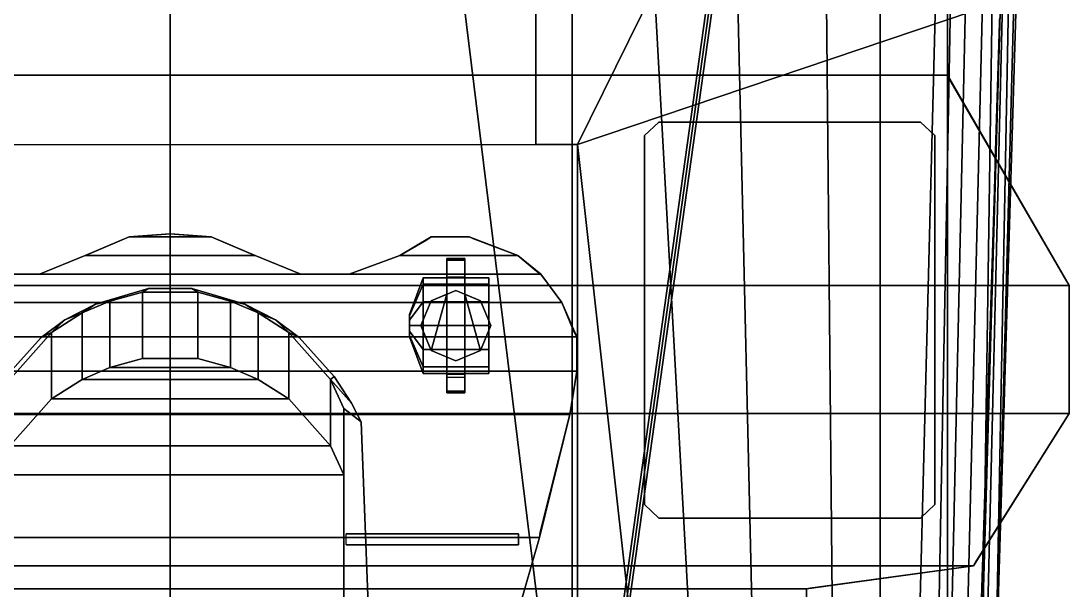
# Model space of a CAD drawing. Extents: x -12 to 12, y -95 to 93.
# Drawn here: x -2 to 12.05, y 2.86 to 10.49 of the extents above; entities that cross this region are included whole.
import ezdxf

# ---------------------------------------------------------------- set-up
doc = ezdxf.new("R2010")
doc.units = 0
doc.layers.get('0').update_dxf_attribs({"linetype": 'CONTINUOUS'})
doc.layers.add('RAILINGS', color=6, linetype='CONTINUOUS')
doc.layers.add('SUPERSCTUCTURE', color=3, linetype='CONTINUOUS')

msp = doc.modelspace()

# ---------------------------------------------------------------- linework, layer by layer
for points in [[(3, 18.38, 22.13), (5.5, -1.99, 28.75), (5.5, -1.99, 28.81), (3, 18.38, 22.18)], [(3, 18.38, 22.18), (5.5, -1.99, 28.81), (5.5, -1.99, 28.75), (3, 18.38, 22.13)], [(0, 15.71, 24.72), (0, -1.95, 31.76), (0, -1.95, 31.69), (0, 15.71, 24.67)], [(0, 15.71, 24.67), (0, -1.95, 31.69), (0, -1.95, 31.76), (0, 15.71, 24.72)], [(0, 1.35, -7.11), (-5.39, 1.35, -7.11), (-5.39, 10.75, -7.11), (0, 10.75, -7.11)], [(0, 10.75, -7.11), (5.39, 10.75, -7.11), (5.39, 1.35, -7.11), (0, 1.35, -7.11)], [(7.02, 1.35, -6.98), (5.39, 1.35, -7.11), (5.39, 10.75, -7.11), (6.5, 10.75, -6.98)], [(7.83, 1.35, -6.73), (7.02, 1.35, -6.98), (6.5, 10.75, -6.98), (7.61, 10.75, -6.73)], [(8.89, 1.35, -6.21), (7.83, 1.35, -6.73), (7.61, 10.75, -6.73), (8.8, 10.75, -6.21)], [(9.52, 1.35, -5.6), (8.89, 1.35, -6.21), (8.8, 10.75, -6.21), (9.52, 10.75, -5.72)], [(10.42, 1.35, -4.49), (9.52, 1.35, -5.6), (9.52, 10.75, -5.72), (10.42, 10.75, -4.79)], [(10.02, 1.35, 1.09), (10.28, 1.35, 0.7), (10.46, 10.75, 0.7), (10.26, 10.75, 1.01)], [(10.83, 1.35, 4.57), (10.02, 1.35, 1.09), (10.26, 10.75, 1.01), (11.13, 10.75, 4.57)], [(10.28, 1.35, 0.7), (10.45, 1.35, 0.39), (10.66, 10.75, 0.39), (10.46, 10.75, 0.7)], [(10.88, 1.35, -3.54), (10.42, 1.35, -4.49), (10.42, 10.75, -4.79), (11.02, 10.75, -3.54)], [(10.45, 1.35, 0.39), (10.66, 1.35, -0.06), (10.89, 10.75, -0.06), (10.66, 10.75, 0.39)], [(10.66, 1.35, -0.06), (10.93, 1.35, -0.83), (11.16, 10.75, -0.83), (10.89, 10.75, -0.06)], [(11.06, 1.35, 5.35), (10.83, 1.35, 4.57), (11.13, 10.75, 4.57), (11.34, 10.75, 5.5)], [(10.86, 1.35, 6.1), (11.06, 1.35, 5.84), (11.31, 10.75, 5.78), (11.13, 10.75, 5.97)], [(11.06, 1.35, -2.66), (10.88, 1.35, -3.54), (11.02, 10.75, -3.54), (11.24, 10.75, -2.57)], [(10.93, 1.35, -0.83), (11.06, 1.35, -1.4), (11.24, 10.75, -1.6), (11.16, 10.75, -0.83)], [(11.06, 1.35, 5.84), (11.06, 1.35, 5.35), (11.34, 10.75, 5.5), (11.31, 10.75, 5.78)], [(11.06, 1.35, -1.4), (11.06, 1.35, -2.66), (11.24, 10.75, -2.57), (11.24, 10.75, -1.6)], [(10.42, 9.77, 8.77), (-10.42, 9.77, 8.77), (-12.05, 6.95, 8.77), (12.05, 6.95, 8.77)], [(10.42, 9.77, 8.67), (-10.42, 9.77, 8.67), (-10.42, 9.77, 8.77), (10.42, 9.77, 8.77)], [(12.05, 6.95, 8.67), (10.42, 9.77, 8.67), (10.42, 9.77, 8.77), (12.05, 6.95, 8.77)], [(-1.14, 7.35, 16.74), (-0.55, 7.6, 16.74), (-0.55, 7.6, 16.64), (-1.14, 7.35, 16.64)], [(-1.14, 7.35, 16.64), (-0.55, 7.6, 16.64), (0.55, 7.6, 16.64), (1.14, 7.35, 16.64)], [(0.55, 7.6, 16.74), (-0.55, 7.6, 16.74), (-1.14, 7.35, 16.74), (1.14, 7.35, 16.74)], [(0.55, 7.6, 16.74), (0, 7.64, 16.74), (-0.55, 7.6, 16.74)], [(-0.55, 7.6, 16.74), (0, 7.64, 16.74), (0, 7.64, 16.64), (-0.55, 7.6, 16.64)], [(-0.55, 7.6, 16.64), (0, 7.64, 16.64), (0.55, 7.6, 16.64), (-0.55, 7.6, 16.64)], [(0.55, 7.6, 16.64), (0, 7.64, 16.64), (0, 7.64, 16.74), (0.55, 7.6, 16.74)], [(1.14, 7.35, 16.64), (0.55, 7.6, 16.64), (0.55, 7.6, 16.74), (1.14, 7.35, 16.74)], [(3.08, 7.35, 16.74), (3.5, 7.6, 16.74), (3.5, 7.6, 16.64), (3.08, 7.35, 16.64)], [(4.01, 7.6, 16.74), (3.5, 7.6, 16.74), (3.08, 7.35, 16.74), (4.66, 7.35, 16.74)], [(3.08, 7.35, 16.64), (3.5, 7.6, 16.64), (4.01, 7.6, 16.64), (4.66, 7.35, 16.64)], [(4.01, 7.6, 16.64), (3.5, 7.6, 16.64), (3.5, 7.6, 16.74), (4.01, 7.6, 16.74)], [(4.66, 7.35, 16.64), (4.01, 7.6, 16.64), (4.01, 7.6, 16.74), (4.66, 7.35, 16.74)], [(1.75, 7.1, 16.74), (1.14, 7.35, 16.74), (-1.14, 7.35, 16.74), (-1.75, 7.1, 16.74)], [(-1.14, 7.35, 16.64), (1.14, 7.35, 16.64), (1.75, 7.1, 16.64), (-1.75, 7.1, 16.64)], [(-1.75, 7.1, 16.74), (-1.14, 7.35, 16.74), (-1.14, 7.35, 16.64), (-1.75, 7.1, 16.64)], [(1.75, 7.1, 16.64), (1.14, 7.35, 16.64), (1.14, 7.35, 16.74), (1.75, 7.1, 16.74)], [(2.4, 7.1, 16.74), (3.08, 7.35, 16.74), (3.08, 7.35, 16.64), (2.4, 7.1, 16.64)], [(2.4, 7.1, 16.64), (3.08, 7.35, 16.64), (4.66, 7.35, 16.64), (4.97, 7.1, 16.64)], [(4.66, 7.35, 16.74), (3.08, 7.35, 16.74), (2.4, 7.1, 16.74), (4.97, 7.1, 16.74)], [(3.95, 7.31, 17.16), (3.95, 7.1, 16.86), (3.71, 7.1, 16.86), (3.71, 7.31, 17.16)], [(3.71, 7.31, 17.16), (3.71, 7.06, 17.16), (3.71, 7.05, 18.14), (3.71, 7.29, 18.03)], [(3.95, 7.29, 18.03), (3.95, 7.31, 17.16), (3.71, 7.31, 17.16), (3.71, 7.29, 18.03)], [(3.71, 7.1, 16.86), (3.71, 5.72, 16.86), (3.71, 5.51, 17.16), (3.71, 7.31, 17.16)], [(3.95, 7.05, 18.14), (3.95, 7.06, 17.16), (3.95, 7.31, 17.16), (3.95, 7.29, 18.03)], [(3.95, 5.51, 17.16), (3.95, 5.72, 16.86), (3.95, 7.1, 16.86), (3.95, 7.31, 17.16)], [(4.97, 7.1, 16.64), (4.66, 7.35, 16.64), (4.66, 7.35, 16.74), (4.97, 7.1, 16.74)], [(3.71, 7.29, 18.03), (3.71, 7.05, 18.14), (3.95, 7.05, 18.14), (3.95, 7.29, 18.03)], [(4.97, 7.1, 16.74), (-4.97, 7.1, 16.74), (-5.25, 6.72, 16.74), (5.25, 6.72, 16.74)], [(-5.25, 6.72, 16.64), (-4.97, 7.1, 16.64), (4.97, 7.1, 16.64), (5.25, 6.72, 16.64)], [(-2.4, 7.1, 16.74), (-1.75, 7.1, 16.74), (-1.75, 7.1, 16.64), (-2.4, 7.1, 16.64)], [(2.4, 7.1, 16.64), (1.75, 7.1, 16.64), (1.75, 7.1, 16.74), (2.4, 7.1, 16.74)], [(3.39, 6.964, 18.28), (3.39, 7.05, 17.96), (3.21, 6.56, 17.96), (3.21, 6.54, 18.035)], [(3.39, 7.05, 17.96), (3.39, 6.964, 17.64), (3.21, 6.54, 17.885), (3.21, 6.56, 17.96)], [(4.27, 6.964, 18.28), (4.27, 7.05, 17.96), (3.39, 7.05, 17.96), (3.39, 6.964, 18.28)], [(4.27, 7.05, 17.96), (4.27, 6.964, 17.64), (3.39, 6.964, 17.64), (3.39, 7.05, 17.96)], [(3.71, 7.05, 18.14), (3.71, 7.06, 17.16), (3.95, 7.06, 17.16), (3.95, 7.05, 18.14)], [(3.95, 5.76, 17.16), (3.95, 7.06, 17.16), (3.71, 7.06, 17.16), (3.71, 5.76, 17.16)], [(4.27, 5.856, 18.28), (4.27, 7.05, 17.96), (4.27, 6.964, 18.28), (4.27, 6.09, 18.514)], [(4.27, 5.77, 17.96), (4.27, 6.964, 17.64), (4.27, 7.05, 17.96), (4.27, 5.856, 18.28)], [(5.25, 6.72, 16.64), (4.97, 7.1, 16.64), (4.97, 7.1, 16.74), (5.25, 6.72, 16.74)], [(12.05, 6.95, 8.77), (-12.05, 6.95, 8.77), (-12.05, 5.23, 8.77), (12.05, 5.23, 8.77)], [(-1, 6.7, 20.54), (-0.29, 6.91, 20.54), (-0.29, 6.91, 8.77), (-1, 6.7, 8.77)], [(-0.81, 6.74, 20.54), (-0.37, 6.86, 20.54), (-0.29, 6.91, 20.54), (-1, 6.7, 20.54)], [(-0.37, 6.86, 20.54), (0.37, 6.86, 20.54), (0.29, 6.91, 20.54), (-0.29, 6.91, 20.54)], [(0.29, 6.91, 8.77), (-0.29, 6.91, 8.77), (-0.29, 6.91, 20.54), (0.29, 6.91, 20.54)], [(1, 6.7, 8.77), (0.29, 6.91, 8.77), (0.29, 6.91, 20.54), (1, 6.7, 20.54)], [(1, 6.7, 20.54), (0.29, 6.91, 20.54), (0.37, 6.86, 20.54), (0.81, 6.74, 20.54)], [(3.39, 6.73, 18.514), (3.39, 6.964, 18.28), (3.21, 6.54, 18.035), (3.21, 6.485, 18.09)], [(3.39, 6.964, 17.64), (3.39, 6.73, 17.406), (3.21, 6.485, 17.83), (3.21, 6.54, 17.885)], [(4.27, 6.73, 18.514), (4.27, 6.964, 18.28), (3.39, 6.964, 18.28), (3.39, 6.73, 18.514)], [(4.27, 6.964, 17.64), (4.27, 6.73, 17.406), (3.39, 6.73, 17.406), (3.39, 6.964, 17.64)], [(4.27, 6.09, 18.514), (4.27, 6.964, 18.28), (4.27, 6.73, 18.514), (4.27, 6.41, 18.6)], [(4.27, 5.856, 17.64), (4.27, 6.73, 17.406), (4.27, 6.964, 17.64), (4.27, 5.77, 17.96)], [(12.05, 5.23, 8.67), (12.05, 6.95, 8.67), (12.05, 6.95, 8.77), (12.05, 5.23, 8.77)], [(-0.81, 5.85, 24.59), (-0.37, 5.97, 24.65), (-0.37, 6.86, 20.54), (-0.81, 6.74, 20.54)], [(-0.37, 5.97, 24.65), (0.37, 5.97, 24.65), (0.37, 6.86, 20.54), (-0.37, 6.86, 20.54)], [(0.81, 6.74, 20.54), (0.37, 6.86, 20.54), (0.37, 5.97, 24.65), (0.81, 5.85, 24.59)], [(3.498, 6.742, 16.86), (3.36, 6.41, 16.86), (3.498, 6.078, 16.86), (3.71, 6.83, 16.86)], [(3.83, 6.88, 16.74), (3.498, 6.742, 16.74), (3.498, 6.742, 16.86), (3.83, 6.88, 16.86)], [(3.71, 6.83, 16.86), (3.498, 6.078, 16.86), (3.71, 5.99, 16.86), (3.71, 6.83, 16.86)], [(4.162, 6.742, 16.74), (3.83, 6.88, 16.74), (3.83, 6.88, 16.86), (4.162, 6.742, 16.86)], [(4.3, 6.41, 16.86), (4.162, 6.742, 16.86), (3.95, 6.83, 16.86), (4.162, 6.078, 16.86)], [(4.162, 6.078, 16.86), (3.95, 6.83, 16.86), (3.95, 6.83, 16.86), (3.95, 5.99, 16.86)], [(-5.45, 6.26, 16.64), (-5.25, 6.72, 16.64), (5.25, 6.72, 16.64), (5.45, 6.26, 16.64)], [(5.25, 6.72, 16.74), (-5.25, 6.72, 16.74), (-5.45, 6.26, 16.74), (5.45, 6.26, 16.74)], [(-1.41, 6.49, 20.54), (-1, 6.7, 20.54), (-1, 6.7, 8.77), (-1.41, 6.49, 8.77)], [(-1.41, 6.49, 20.54), (-1.18, 6.58, 20.54), (-1, 6.7, 20.54)], [(-1.18, 5.69, 24.51), (-0.81, 5.85, 24.59), (-0.81, 6.74, 20.54), (-1.18, 6.58, 20.54)], [(-1.18, 6.58, 20.54), (-0.81, 6.74, 20.54), (-1, 6.7, 20.54)], [(1.18, 6.58, 20.54), (0.81, 6.74, 20.54), (0.81, 5.85, 24.59), (1.18, 5.69, 24.51)], [(0.81, 6.74, 20.54), (1.18, 6.58, 20.54), (1.18, 6.58, 20.54), (1, 6.7, 20.54)], [(1.41, 6.49, 8.77), (1, 6.7, 8.77), (1, 6.7, 20.54), (1.41, 6.49, 20.54)], [(1.18, 6.58, 20.54), (1.41, 6.49, 20.54), (1.41, 6.49, 20.54), (1, 6.7, 20.54)], [(3.39, 6.41, 18.6), (3.39, 6.73, 18.514), (3.21, 6.485, 18.09), (3.21, 6.41, 18.11)], [(3.39, 6.73, 17.406), (3.39, 6.41, 17.32), (3.21, 6.41, 17.81), (3.21, 6.485, 17.83)], [(3.498, 6.742, 16.74), (3.36, 6.41, 16.74), (3.36, 6.41, 16.86), (3.498, 6.742, 16.86)], [(4.27, 6.41, 18.6), (4.27, 6.73, 18.514), (3.39, 6.73, 18.514), (3.39, 6.41, 18.6)], [(4.27, 6.73, 17.406), (4.27, 6.41, 17.32), (3.39, 6.41, 17.32), (3.39, 6.73, 17.406)], [(4.3, 6.41, 16.74), (4.162, 6.742, 16.74), (4.162, 6.742, 16.86), (4.3, 6.41, 16.86)], [(4.27, 6.09, 17.406), (4.27, 6.41, 17.32), (4.27, 6.73, 17.406), (4.27, 5.856, 17.64)], [(5.45, 6.26, 16.64), (5.25, 6.72, 16.64), (5.25, 6.72, 16.74), (5.45, 6.26, 16.74)], [(-1.73, 6.25, 20.54), (-1.41, 6.49, 20.54), (-1.41, 6.49, 8.77), (-1.73, 6.25, 8.77)], [(-1.41, 6.49, 20.54), (-1.73, 6.25, 20.54), (-1.59, 6.32, 20.54)], [(-1.59, 5.43, 24.35), (-1.18, 5.69, 24.51), (-1.18, 6.58, 20.54), (-1.59, 6.32, 20.54)], [(-1.41, 6.49, 20.54), (-1.59, 6.32, 20.54), (-1.18, 6.58, 20.54)], [(1.59, 6.32, 20.54), (1.41, 6.49, 20.54), (1.41, 6.49, 20.54), (1.18, 6.58, 20.54)], [(1.59, 6.32, 20.54), (1.18, 6.58, 20.54), (1.18, 5.69, 24.51), (1.59, 5.43, 24.35)], [(1.73, 6.25, 20.54), (1.41, 6.49, 20.54), (1.41, 6.49, 20.54), (1.59, 6.32, 20.54)], [(1.73, 6.25, 8.77), (1.41, 6.49, 8.77), (1.41, 6.49, 20.54), (1.73, 6.25, 20.54)], [(3.21, 6.335, 18.09), (3.21, 6.54, 18.035), (3.21, 6.56, 17.96), (3.21, 6.28, 18.035)], [(3.21, 6.28, 18.035), (3.21, 6.56, 17.96), (3.21, 6.54, 17.885), (3.21, 6.26, 17.96)], [(3.21, 6.41, 18.11), (3.21, 6.485, 18.09), (3.21, 6.54, 18.035), (3.21, 6.335, 18.09)], [(3.21, 6.26, 17.96), (3.21, 6.54, 17.885), (3.21, 6.485, 17.83), (3.21, 6.28, 17.885)], [(3.21, 6.28, 17.885), (3.21, 6.485, 17.83), (3.21, 6.41, 17.81), (3.21, 6.335, 17.83)], [(3.39, 6.09, 18.514), (3.39, 6.41, 18.6), (3.21, 6.41, 18.11), (3.21, 6.335, 18.09)], [(3.39, 6.41, 17.32), (3.39, 6.09, 17.406), (3.21, 6.335, 17.83), (3.21, 6.41, 17.81)], [(3.39, 5.856, 18.28), (3.39, 6.09, 18.514), (3.21, 6.335, 18.09), (3.21, 6.28, 18.035)], [(3.39, 6.09, 17.406), (3.39, 5.856, 17.64), (3.21, 6.28, 17.885), (3.21, 6.335, 17.83)], [(3.36, 6.41, 16.74), (3.498, 6.078, 16.74), (3.498, 6.078, 16.86), (3.36, 6.41, 16.86)], [(4.27, 6.09, 18.514), (4.27, 6.41, 18.6), (3.39, 6.41, 18.6), (3.39, 6.09, 18.514)], [(4.27, 6.41, 17.32), (4.27, 6.09, 17.406), (3.39, 6.09, 17.406), (3.39, 6.41, 17.32)], [(4.162, 6.078, 16.74), (4.3, 6.41, 16.74), (4.3, 6.41, 16.86), (4.162, 6.078, 16.86)], [(5.45, 6.26, 16.74), (-5.45, 6.26, 16.74), (-5.45, 5.8, 16.74), (5.45, 5.8, 16.74)], [(-5.45, 5.8, 16.64), (-5.45, 6.26, 16.64), (5.45, 6.26, 16.64), (5.45, 5.8, 16.64)], [(-2.15, 5.69, 20.54), (-1.59, 6.32, 20.54), (-1.73, 6.25, 20.54), (-2.2, 5.73, 20.54)], [(-2.2, 5.73, 20.54), (-1.73, 6.25, 20.54), (-1.73, 6.25, 8.77), (-2.2, 5.73, 8.77)], [(-2.15, 4.8, 23.99), (-1.59, 5.43, 24.35), (-1.59, 6.32, 20.54), (-2.15, 5.69, 20.54)], [(2.15, 5.69, 20.54), (1.59, 6.32, 20.54), (1.59, 5.43, 24.35), (2.15, 4.8, 23.99)], [(2.2, 5.73, 20.54), (1.73, 6.25, 20.54), (1.59, 6.32, 20.54), (2.15, 5.69, 20.54)], [(2.2, 5.73, 8.77), (1.73, 6.25, 8.77), (1.73, 6.25, 20.54), (2.2, 5.73, 20.54)], [(3.39, 5.77, 17.96), (3.39, 5.856, 18.28), (3.21, 6.28, 18.035), (3.21, 6.26, 17.96)], [(3.39, 5.856, 17.64), (3.39, 5.77, 17.96), (3.21, 6.26, 17.96), (3.21, 6.28, 17.885)], [(5.45, 5.8, 16.64), (5.45, 6.26, 16.64), (5.45, 6.26, 16.74), (5.45, 5.8, 16.74)], [(4.27, 5.856, 18.28), (4.27, 6.09, 18.514), (3.39, 6.09, 18.514), (3.39, 5.856, 18.28)], [(4.27, 6.09, 17.406), (4.27, 5.856, 17.64), (3.39, 5.856, 17.64), (3.39, 6.09, 17.406)], [(3.498, 6.078, 16.74), (3.83, 5.94, 16.74), (3.83, 5.94, 16.86), (3.498, 6.078, 16.86)], [(3.83, 5.94, 16.74), (4.162, 6.078, 16.74), (4.162, 6.078, 16.86), (3.83, 5.94, 16.86)], [(0.37, 5.97, 24.65), (-0.37, 5.97, 24.65), (-0.81, 5.85, 24.59), (0.81, 5.85, 24.59)], [(-5.36, 5.22, 16.64), (-5.45, 5.8, 16.64), (5.45, 5.8, 16.64), (5.36, 5.22, 16.64)], [(5.45, 5.8, 16.74), (-5.45, 5.8, 16.74), (-5.36, 5.22, 16.74), (5.36, 5.22, 16.74)], [(1.18, 5.69, 24.51), (0.81, 5.85, 24.59), (-0.81, 5.85, 24.59), (-1.18, 5.69, 24.51)], [(4.27, 5.77, 17.96), (4.27, 5.856, 18.28), (3.39, 5.856, 18.28), (3.39, 5.77, 17.96)], [(4.27, 5.856, 17.64), (4.27, 5.77, 17.96), (3.39, 5.77, 17.96), (3.39, 5.856, 17.64)], [(3.71, 5.77, 18.14), (3.71, 5.76, 17.16), (3.71, 5.51, 17.16), (3.71, 5.53, 18.03)], [(3.95, 5.77, 18.14), (3.95, 5.76, 17.16), (3.71, 5.76, 17.16), (3.71, 5.77, 18.14)], [(3.95, 5.53, 18.03), (3.95, 5.77, 18.14), (3.71, 5.77, 18.14), (3.71, 5.53, 18.03)], [(3.95, 5.51, 17.16), (3.95, 5.76, 17.16), (3.95, 5.77, 18.14), (3.95, 5.53, 18.03)], [(5.36, 5.22, 16.64), (5.45, 5.8, 16.64), (5.45, 5.8, 16.74), (5.36, 5.22, 16.74)], [(1.18, 5.69, 24.51), (-1.18, 5.69, 24.51), (-1.59, 5.43, 24.35), (1.59, 5.43, 24.35)], [(2.43, 5.37, 20.54), (2.2, 5.73, 20.54), (2.2, 5.73, 20.54), (2.15, 5.69, 20.54)], [(2.33, 5.3, 20.54), (2.15, 5.69, 20.54), (2.15, 4.8, 23.99), (2.33, 4.41, 23.79)], [(2.56, 5.12, 20.54), (2.43, 5.37, 20.54), (2.15, 5.69, 20.54), (2.33, 5.3, 20.54)], [(2.43, 5.37, 8.77), (2.2, 5.73, 8.77), (2.2, 5.73, 20.54), (2.43, 5.37, 20.54)], [(3.71, 5.51, 17.16), (3.71, 5.72, 16.86), (3.95, 5.72, 16.86), (3.95, 5.51, 17.16)], [(3.71, 5.53, 18.03), (3.71, 5.51, 17.16), (3.95, 5.51, 17.16), (3.95, 5.53, 18.03)], [(1.59, 5.43, 24.35), (-1.59, 5.43, 24.35), (-2.15, 4.8, 23.99), (2.15, 4.8, 23.99)], [(2.56, 5.12, 8.77), (2.43, 5.37, 8.77), (2.43, 5.37, 20.54), (2.56, 5.12, 20.54)], [(-10.77, 3.19, 8.67), (-12.05, 5.23, 8.67), (12.05, 5.23, 8.67), (10.77, 3.19, 8.67)], [(12.05, 5.23, 8.77), (-12.05, 5.23, 8.77), (-10.77, 3.19, 8.77), (10.77, 3.19, 8.77)], [(5.36, 5.22, 16.74), (-5.36, 5.22, 16.74), (-4.95, 3.57, 16.74), (4.95, 3.57, 16.74)], [(-4.95, 3.57, 16.64), (-5.36, 5.22, 16.64), (5.36, 5.22, 16.64), (4.95, 3.57, 16.64)], [(2.33, 2.1, 20.54), (2.33, 5.3, 20.54), (2.33, 4.41, 23.79), (2.33, 2.1, 22.5)], [(2.7, 1.51, 20.54), (2.56, 5.12, 20.54), (2.33, 5.3, 20.54), (2.33, 2.1, 20.54)], [(4.95, 3.57, 16.64), (5.36, 5.22, 16.64), (5.36, 5.22, 16.74), (4.95, 3.57, 16.74)], [(10.77, 3.19, 8.67), (12.05, 5.23, 8.67), (12.05, 5.23, 8.77), (10.77, 3.19, 8.77)], [(2.7, 1.51, 8.77), (2.56, 5.12, 8.77), (2.56, 5.12, 20.54), (2.7, 1.51, 20.54)], [(2.33, 4.41, 23.79), (2.15, 4.8, 23.99), (-2.15, 4.8, 23.99), (-2.33, 4.41, 23.79)], [(2.33, 4.41, 23.79), (-2.33, 4.41, 23.79), (-2.33, 2.1, 22.5), (2.33, 2.1, 22.5)], [(-4.66, 2.56, 16.64), (-4.95, 3.57, 16.64), (4.95, 3.57, 16.64), (4.66, 2.56, 16.64)], [(4.95, 3.57, 16.74), (-4.95, 3.57, 16.74), (-4.66, 2.56, 16.74), (4.66, 2.56, 16.74)], [(4.67, 3.47, 16.18), (2.36, 3.47, 13.17), (2.36, 3.62, 13.17), (4.67, 3.62, 16.18)], [(4.67, 3.62, 16.18), (2.36, 3.62, 13.17), (2.36, 3.62, 16.64), (4.67, 3.62, 16.64)], [(4.66, 2.56, 16.64), (4.95, 3.57, 16.64), (4.95, 3.57, 16.74), (4.66, 2.56, 16.74)], [(4.67, 3.47, 16.64), (4.67, 3.47, 16.18), (4.67, 3.62, 16.18), (4.67, 3.62, 16.64)], [(2.36, 3.47, 16.64), (2.36, 3.47, 13.17), (4.67, 3.47, 16.18), (4.67, 3.47, 16.64)], [(8.53, 2.88, 8.77), (10.77, 3.19, 8.77), (-10.77, 3.19, 8.77), (-8.53, 2.88, 8.77)], [(-8.53, 2.88, 8.67), (-10.77, 3.19, 8.67), (10.77, 3.19, 8.67), (8.53, 2.88, 8.67)], [(8.53, 2.88, 8.67), (10.77, 3.19, 8.67), (10.77, 3.19, 8.77), (8.53, 2.88, 8.77)], [(-8.53, -1.89, 8.67), (-8.53, 2.88, 8.67), (8.53, 2.88, 8.67), (8.53, -1.89, 8.67)], [(8.53, 2.88, 8.77), (-8.53, 2.88, 8.77), (-8.53, -1.89, 8.77), (8.53, -1.89, 8.77)], [(8.53, -1.89, 8.67), (8.53, 2.88, 8.67), (8.53, 2.88, 8.77), (8.53, -1.89, 8.77)]]:
    msp.add_3dface(points)
at = {"color": 2}
for points in [[(5.46, -1.99, 28.74), (5.42, -1.99, 28.78), (7.92, 15.91, 23.94), (7.96, 15.91, 23.9)], [(5.42, -1.99, 28.78), (5.46, -1.99, 28.82), (7.96, 15.91, 23.98), (7.92, 15.91, 23.94)], [(5.5, -1.99, 28.78), (5.46, -1.99, 28.74), (7.96, 15.91, 23.9), (8, 15.91, 23.94)], [(5.46, -1.99, 28.82), (5.5, -1.99, 28.78), (8, 15.91, 23.94), (7.96, 15.91, 23.98)]]:
    msp.add_3dface(points, dxfattribs=at)
at = {"layer": 'RAILINGS'}
for points in [[(11.06, 8.61, 7.13), (11.06, 8.61, 7.18), (11.12, 10.47, 7.16), (11.12, 10.47, 7.11)], [(11.12, 10.47, 7.11), (11.12, 10.47, 7.16), (11.06, 8.61, 7.18), (11.06, 8.61, 7.13)], [(11.12, 10.47, 6.59), (11.12, 10.47, 6.64), (11.06, 8.61, 6.66), (11.06, 8.61, 6.61)], [(11.06, 8.61, 6.61), (11.06, 8.61, 6.66), (11.12, 10.47, 6.64), (11.12, 10.47, 6.59)], [(11.12, 10.47, 7.16), (11.12, 10.52, 7.16), (11.12, 10.52, 5.98), (11.12, 10.47, 5.98)], [(11.12, 10.47, 5.98), (11.12, 10.52, 5.98), (11.12, 10.52, 7.16), (11.12, 10.47, 7.16)], [(10.44, 9.73, 8.77), (10.42, 9.77, 8.77), (10.42, 9.77, 9.95), (10.44, 9.73, 9.95)], [(10.44, 9.73, 9.95), (10.42, 9.77, 9.95), (10.42, 9.77, 8.77), (10.44, 9.73, 8.77)], [(10.44, 9.73, 9.9), (10.44, 9.73, 9.95), (12.05, 6.95, 9.95), (12.05, 6.95, 9.9)], [(12.05, 6.95, 9.9), (12.05, 6.95, 9.95), (10.44, 9.73, 9.95), (10.44, 9.73, 9.9)], [(12.05, 6.95, 9.38), (12.05, 6.95, 9.43), (10.44, 9.73, 9.43), (10.44, 9.73, 9.38)], [(10.44, 9.73, 9.38), (10.44, 9.73, 9.43), (12.05, 6.95, 9.43), (12.05, 6.95, 9.38)], [(11.06, 8.56, 7.18), (11.06, 8.61, 7.18), (11.06, 8.61, 6), (11.06, 8.56, 6)], [(11.06, 8.56, 6), (11.06, 8.61, 6), (11.06, 8.61, 7.18), (11.06, 8.56, 7.18)], [(11.06, 8.56, 7.13), (11.06, 8.56, 7.18), (11.01, 6.7, 7.2), (11.01, 6.7, 7.15)], [(11.01, 6.7, 7.15), (11.01, 6.7, 7.2), (11.06, 8.56, 7.18), (11.06, 8.56, 7.13)], [(11.01, 6.7, 6.63), (11.01, 6.7, 6.68), (11.06, 8.56, 6.66), (11.06, 8.56, 6.61)], [(11.06, 8.56, 6.61), (11.06, 8.56, 6.66), (11.01, 6.7, 6.68), (11.01, 6.7, 6.63)], [(-1.04, 7.39, 17.35), (-1.04, 7.39, 17.4), (-0.55, 7.6, 17.4), (-0.55, 7.6, 17.35)], [(-0.55, 7.6, 17.35), (-0.55, 7.6, 17.4), (-1.04, 7.39, 17.4), (-1.04, 7.39, 17.35)], [(-1.04, 7.39, 17.87), (-1.04, 7.39, 17.92), (-0.55, 7.6, 17.92), (-0.55, 7.6, 17.87)], [(-0.55, 7.6, 17.87), (-0.55, 7.6, 17.92), (-1.04, 7.39, 17.92), (-1.04, 7.39, 17.87)], [(-0.41, 7.61, 16.74), (-0.55, 7.6, 16.74), (-0.55, 7.6, 17.92), (-0.41, 7.61, 17.92)], [(-0.41, 7.61, 17.92), (-0.55, 7.6, 17.92), (-0.55, 7.6, 16.74), (-0.41, 7.61, 16.74)], [(-0.41, 7.61, 17.35), (-0.41, 7.61, 17.4), (0, 7.64, 17.4), (0, 7.64, 17.35)], [(0, 7.64, 17.35), (0, 7.64, 17.4), (-0.41, 7.61, 17.4), (-0.41, 7.61, 17.35)], [(-0.41, 7.61, 17.87), (-0.41, 7.61, 17.92), (0, 7.64, 17.92), (0, 7.64, 17.87)], [(0, 7.64, 17.87), (0, 7.64, 17.92), (-0.41, 7.61, 17.92), (-0.41, 7.61, 17.87)], [(0.41, 7.61, 17.87), (0.41, 7.61, 17.92), (0, 7.64, 17.92), (0, 7.64, 17.87)], [(0, 7.64, 17.87), (0, 7.64, 17.92), (0.41, 7.61, 17.92), (0.41, 7.61, 17.87)], [(0, 7.64, 17.35), (0, 7.64, 17.4), (0.41, 7.61, 17.4), (0.41, 7.61, 17.35)], [(0.41, 7.61, 17.35), (0.41, 7.61, 17.4), (0, 7.64, 17.4), (0, 7.64, 17.35)], [(0.41, 7.61, 17.92), (0.55, 7.6, 17.92), (0.55, 7.6, 16.74), (0.41, 7.61, 16.74)], [(0.41, 7.61, 16.74), (0.55, 7.6, 16.74), (0.55, 7.6, 17.92), (0.41, 7.61, 17.92)], [(1.04, 7.39, 17.87), (1.04, 7.39, 17.92), (0.55, 7.6, 17.92), (0.55, 7.6, 17.87)], [(0.55, 7.6, 17.87), (0.55, 7.6, 17.92), (1.04, 7.39, 17.92), (1.04, 7.39, 17.87)], [(0.55, 7.6, 17.35), (0.55, 7.6, 17.4), (1.04, 7.39, 17.4), (1.04, 7.39, 17.35)], [(1.04, 7.39, 17.35), (1.04, 7.39, 17.4), (0.55, 7.6, 17.4), (0.55, 7.6, 17.35)], [(3.44, 7.56, 17.92), (3.5, 7.6, 17.92), (3.5, 7.6, 16.74), (3.44, 7.56, 16.74)], [(3.44, 7.56, 16.74), (3.5, 7.6, 16.74), (3.5, 7.6, 17.92), (3.44, 7.56, 17.92)], [(4.01, 7.6, 17.87), (4.01, 7.6, 17.92), (3.5, 7.6, 17.92), (3.5, 7.6, 17.87)], [(3.5, 7.6, 17.87), (3.5, 7.6, 17.92), (4.01, 7.6, 17.92), (4.01, 7.6, 17.87)], [(3.5, 7.6, 17.35), (3.5, 7.6, 17.4), (4.01, 7.6, 17.4), (4.01, 7.6, 17.35)], [(4.01, 7.6, 17.35), (4.01, 7.6, 17.4), (3.5, 7.6, 17.4), (3.5, 7.6, 17.35)], [(4.01, 7.6, 17.92), (4.08, 7.57, 17.92), (4.08, 7.57, 16.74), (4.01, 7.6, 16.74)], [(4.01, 7.6, 16.74), (4.08, 7.57, 16.74), (4.08, 7.57, 17.92), (4.01, 7.6, 17.92)], [(3.44, 7.56, 17.87), (3.44, 7.56, 17.92), (3.08, 7.35, 17.92), (3.08, 7.35, 17.87)], [(3.08, 7.35, 17.87), (3.08, 7.35, 17.92), (3.44, 7.56, 17.92), (3.44, 7.56, 17.87)], [(3.08, 7.35, 17.35), (3.08, 7.35, 17.4), (3.44, 7.56, 17.4), (3.44, 7.56, 17.35)], [(3.44, 7.56, 17.35), (3.44, 7.56, 17.4), (3.08, 7.35, 17.4), (3.08, 7.35, 17.35)], [(4.66, 7.35, 17.87), (4.66, 7.35, 17.92), (4.08, 7.57, 17.92), (4.08, 7.57, 17.87)], [(4.08, 7.57, 17.87), (4.08, 7.57, 17.92), (4.66, 7.35, 17.92), (4.66, 7.35, 17.87)], [(4.08, 7.57, 17.35), (4.08, 7.57, 17.4), (4.66, 7.35, 17.4), (4.66, 7.35, 17.35)], [(4.66, 7.35, 17.35), (4.66, 7.35, 17.4), (4.08, 7.57, 17.4), (4.08, 7.57, 17.35)], [(-1.75, 7.1, 17.35), (-1.75, 7.1, 17.4), (-1.14, 7.35, 17.4), (-1.14, 7.35, 17.35)], [(-1.14, 7.35, 17.35), (-1.14, 7.35, 17.4), (-1.75, 7.1, 17.4), (-1.75, 7.1, 17.35)], [(-1.75, 7.1, 17.87), (-1.75, 7.1, 17.92), (-1.14, 7.35, 17.92), (-1.14, 7.35, 17.87)], [(-1.14, 7.35, 17.87), (-1.14, 7.35, 17.92), (-1.75, 7.1, 17.92), (-1.75, 7.1, 17.87)], [(-1.04, 7.39, 16.74), (-1.14, 7.35, 16.74), (-1.14, 7.35, 17.92), (-1.04, 7.39, 17.92)], [(-1.04, 7.39, 17.92), (-1.14, 7.35, 17.92), (-1.14, 7.35, 16.74), (-1.04, 7.39, 16.74)], [(1.04, 7.39, 16.74), (1.14, 7.35, 16.74), (1.14, 7.35, 17.92), (1.04, 7.39, 17.92)], [(1.04, 7.39, 17.92), (1.14, 7.35, 17.92), (1.14, 7.35, 16.74), (1.04, 7.39, 16.74)], [(1.75, 7.1, 17.87), (1.75, 7.1, 17.92), (1.14, 7.35, 17.92), (1.14, 7.35, 17.87)], [(1.14, 7.35, 17.87), (1.14, 7.35, 17.92), (1.75, 7.1, 17.92), (1.75, 7.1, 17.87)], [(1.14, 7.35, 17.35), (1.14, 7.35, 17.4), (1.75, 7.1, 17.4), (1.75, 7.1, 17.35)], [(1.75, 7.1, 17.35), (1.75, 7.1, 17.4), (1.14, 7.35, 17.4), (1.14, 7.35, 17.35)], [(2.4, 7.1, 17.87), (2.4, 7.1, 17.92), (3.08, 7.35, 17.92), (3.08, 7.35, 17.87)], [(3.08, 7.35, 17.87), (3.08, 7.35, 17.92), (2.4, 7.1, 17.92), (2.4, 7.1, 17.87)], [(3.08, 7.35, 17.35), (3.08, 7.35, 17.4), (2.4, 7.1, 17.4), (2.4, 7.1, 17.35)], [(2.4, 7.1, 17.35), (2.4, 7.1, 17.4), (3.08, 7.35, 17.4), (3.08, 7.35, 17.35)], [(4.91, 7.14, 17.87), (4.91, 7.14, 17.92), (4.66, 7.35, 17.92), (4.66, 7.35, 17.87)], [(4.66, 7.35, 17.87), (4.66, 7.35, 17.92), (4.91, 7.14, 17.92), (4.91, 7.14, 17.87)], [(4.66, 7.35, 17.35), (4.66, 7.35, 17.4), (4.91, 7.14, 17.4), (4.91, 7.14, 17.35)], [(4.91, 7.14, 17.35), (4.91, 7.14, 17.4), (4.66, 7.35, 17.4), (4.66, 7.35, 17.35)], [(-2.31, 7.1, 17.35), (-2.31, 7.1, 17.4), (-1.75, 7.1, 17.4), (-1.75, 7.1, 17.35)], [(-1.75, 7.1, 17.35), (-1.75, 7.1, 17.4), (-2.31, 7.1, 17.4), (-2.31, 7.1, 17.35)], [(-1.75, 7.1, 17.87), (-1.75, 7.1, 17.92), (-2.31, 7.1, 17.92), (-2.31, 7.1, 17.87)], [(-2.31, 7.1, 17.87), (-2.31, 7.1, 17.92), (-1.75, 7.1, 17.92), (-1.75, 7.1, 17.87)], [(2.31, 7.1, 17.87), (2.31, 7.1, 17.92), (1.75, 7.1, 17.92), (1.75, 7.1, 17.87)], [(1.75, 7.1, 17.87), (1.75, 7.1, 17.92), (2.31, 7.1, 17.92), (2.31, 7.1, 17.87)], [(1.75, 7.1, 17.35), (1.75, 7.1, 17.4), (2.31, 7.1, 17.4), (2.31, 7.1, 17.35)], [(2.31, 7.1, 17.35), (2.31, 7.1, 17.4), (1.75, 7.1, 17.4), (1.75, 7.1, 17.35)], [(2.31, 7.1, 16.74), (2.4, 7.1, 16.74), (2.4, 7.1, 17.92), (2.31, 7.1, 17.92)], [(2.31, 7.1, 17.92), (2.4, 7.1, 17.92), (2.4, 7.1, 16.74), (2.31, 7.1, 16.74)], [(4.91, 7.14, 16.74), (4.97, 7.1, 16.74), (4.97, 7.1, 17.92), (4.91, 7.14, 17.92)], [(4.91, 7.14, 17.92), (4.97, 7.1, 17.92), (4.97, 7.1, 16.74), (4.91, 7.14, 16.74)], [(5.25, 6.72, 17.87), (5.25, 6.72, 17.92), (4.97, 7.1, 17.92), (4.97, 7.1, 17.87)], [(4.97, 7.1, 17.87), (4.97, 7.1, 17.92), (5.25, 6.72, 17.92), (5.25, 6.72, 17.87)], [(4.97, 7.1, 17.35), (4.97, 7.1, 17.4), (5.25, 6.72, 17.4), (5.25, 6.72, 17.35)], [(5.25, 6.72, 17.35), (5.25, 6.72, 17.4), (4.97, 7.1, 17.4), (4.97, 7.1, 17.35)], [(12.05, 6.9, 9.95), (12.05, 6.95, 9.95), (12.05, 6.95, 8.77), (12.05, 6.9, 8.77)], [(12.05, 6.9, 8.77), (12.05, 6.95, 8.77), (12.05, 6.95, 9.95), (12.05, 6.9, 9.95)], [(12.05, 5.28, 9.9), (12.05, 5.28, 9.95), (12.05, 6.9, 9.95), (12.05, 6.9, 9.9)], [(12.05, 6.9, 9.9), (12.05, 6.9, 9.95), (12.05, 5.28, 9.95), (12.05, 5.28, 9.9)], [(12.05, 6.9, 9.38), (12.05, 6.9, 9.43), (12.05, 5.28, 9.43), (12.05, 5.28, 9.38)], [(12.05, 5.28, 9.38), (12.05, 5.28, 9.43), (12.05, 6.9, 9.43), (12.05, 6.9, 9.38)], [(5.41, 6.33, 17.87), (5.41, 6.33, 17.92), (5.25, 6.72, 17.92), (5.25, 6.72, 17.87)], [(5.25, 6.72, 17.87), (5.25, 6.72, 17.92), (5.41, 6.33, 17.92), (5.41, 6.33, 17.87)], [(5.25, 6.72, 17.35), (5.25, 6.72, 17.4), (5.41, 6.33, 17.4), (5.41, 6.33, 17.35)], [(5.41, 6.33, 17.35), (5.41, 6.33, 17.4), (5.25, 6.72, 17.4), (5.25, 6.72, 17.35)], [(11.01, 6.65, 7.15), (11.01, 6.65, 7.2), (10.95, 4.79, 7.23), (10.95, 4.79, 7.18)], [(10.95, 4.79, 7.18), (10.95, 4.79, 7.23), (11.01, 6.65, 7.2), (11.01, 6.65, 7.15)], [(10.95, 4.79, 6.66), (10.95, 4.79, 6.71), (11.01, 6.65, 6.68), (11.01, 6.65, 6.63)], [(11.01, 6.65, 6.63), (11.01, 6.65, 6.68), (10.95, 4.79, 6.71), (10.95, 4.79, 6.66)], [(11.01, 6.65, 7.2), (11.01, 6.7, 7.2), (11.01, 6.7, 6.02), (11.01, 6.65, 6.02)], [(11.01, 6.65, 6.02), (11.01, 6.7, 6.02), (11.01, 6.7, 7.2), (11.01, 6.65, 7.2)], [(5.41, 6.33, 17.92), (5.45, 6.26, 17.92), (5.45, 6.26, 16.74), (5.41, 6.33, 16.74)], [(5.41, 6.33, 16.74), (5.45, 6.26, 16.74), (5.45, 6.26, 17.92), (5.41, 6.33, 17.92)], [(5.45, 5.87, 17.87), (5.45, 5.87, 17.92), (5.45, 6.26, 17.92), (5.45, 6.26, 17.87)], [(5.45, 6.26, 17.87), (5.45, 6.26, 17.92), (5.45, 5.87, 17.92), (5.45, 5.87, 17.87)], [(5.45, 6.26, 17.35), (5.45, 6.26, 17.4), (5.45, 5.87, 17.4), (5.45, 5.87, 17.35)], [(5.45, 5.87, 17.35), (5.45, 5.87, 17.4), (5.45, 6.26, 17.4), (5.45, 6.26, 17.35)], [(5.45, 5.8, 17.87), (5.45, 5.8, 17.92), (5.37, 5.29, 17.92), (5.37, 5.29, 17.87)], [(5.37, 5.29, 17.87), (5.37, 5.29, 17.92), (5.45, 5.8, 17.92), (5.45, 5.8, 17.87)], [(5.37, 5.29, 17.35), (5.37, 5.29, 17.4), (5.45, 5.8, 17.4), (5.45, 5.8, 17.35)], [(5.45, 5.8, 17.35), (5.45, 5.8, 17.4), (5.37, 5.29, 17.4), (5.37, 5.29, 17.35)], [(5.45, 5.87, 17.92), (5.45, 5.8, 17.92), (5.45, 5.8, 16.74), (5.45, 5.87, 16.74)], [(5.45, 5.87, 16.74), (5.45, 5.8, 16.74), (5.45, 5.8, 17.92), (5.45, 5.87, 17.92)], [(5.36, 5.22, 17.87), (5.36, 5.22, 17.92), (4.96, 3.64, 17.92), (4.96, 3.64, 17.87)], [(4.96, 3.64, 17.87), (4.96, 3.64, 17.92), (5.36, 5.22, 17.92), (5.36, 5.22, 17.87)], [(4.96, 3.64, 17.35), (4.96, 3.64, 17.4), (5.36, 5.22, 17.4), (5.36, 5.22, 17.35)], [(5.36, 5.22, 17.35), (5.36, 5.22, 17.4), (4.96, 3.64, 17.4), (4.96, 3.64, 17.35)], [(5.37, 5.29, 16.74), (5.36, 5.22, 16.74), (5.36, 5.22, 17.92), (5.37, 5.29, 17.92)], [(5.37, 5.29, 17.92), (5.36, 5.22, 17.92), (5.36, 5.22, 16.74), (5.37, 5.29, 16.74)], [(12.05, 5.23, 9.9), (12.05, 5.23, 9.95), (10.79, 3.23, 9.95), (10.79, 3.23, 9.9)], [(10.79, 3.23, 9.9), (10.79, 3.23, 9.95), (12.05, 5.23, 9.95), (12.05, 5.23, 9.9)], [(10.79, 3.23, 9.38), (10.79, 3.23, 9.43), (12.05, 5.23, 9.43), (12.05, 5.23, 9.38)], [(12.05, 5.23, 9.38), (12.05, 5.23, 9.43), (10.79, 3.23, 9.43), (10.79, 3.23, 9.38)], [(12.05, 5.23, 8.77), (12.05, 5.28, 8.77), (12.05, 5.28, 9.95), (12.05, 5.23, 9.95)], [(12.05, 5.23, 9.95), (12.05, 5.28, 9.95), (12.05, 5.28, 8.77), (12.05, 5.23, 8.77)], [(10.95, 4.74, 7.23), (10.95, 4.79, 7.23), (10.95, 4.79, 6.05), (10.95, 4.74, 6.05)], [(10.95, 4.74, 6.05), (10.95, 4.79, 6.05), (10.95, 4.79, 7.23), (10.95, 4.74, 7.23)], [(10.95, 4.74, 7.18), (10.95, 4.74, 7.23), (10.9, 2.88, 7.25), (10.9, 2.88, 7.2)], [(10.9, 2.88, 7.2), (10.9, 2.88, 7.25), (10.95, 4.74, 7.23), (10.95, 4.74, 7.18)], [(10.9, 2.88, 6.68), (10.9, 2.88, 6.73), (10.95, 4.74, 6.71), (10.95, 4.74, 6.66)], [(10.95, 4.74, 6.66), (10.95, 4.74, 6.71), (10.9, 2.88, 6.73), (10.9, 2.88, 6.68)], [(4.66, 2.56, 17.87), (4.66, 2.56, 17.92), (4.95, 3.57, 17.92), (4.95, 3.57, 17.87)], [(4.95, 3.57, 17.87), (4.95, 3.57, 17.92), (4.66, 2.56, 17.92), (4.66, 2.56, 17.87)], [(4.95, 3.57, 17.35), (4.95, 3.57, 17.4), (4.66, 2.56, 17.4), (4.66, 2.56, 17.35)], [(4.66, 2.56, 17.35), (4.66, 2.56, 17.4), (4.95, 3.57, 17.4), (4.95, 3.57, 17.35)], [(4.96, 3.64, 16.74), (4.95, 3.57, 16.74), (4.95, 3.57, 17.92), (4.96, 3.64, 17.92)], [(4.96, 3.64, 17.92), (4.95, 3.57, 17.92), (4.95, 3.57, 16.74), (4.96, 3.64, 16.74)], [(8.58, 2.89, 9.9), (8.58, 2.89, 9.95), (10.77, 3.19, 9.95), (10.77, 3.19, 9.9)], [(10.77, 3.19, 9.9), (10.77, 3.19, 9.95), (8.58, 2.89, 9.95), (8.58, 2.89, 9.9)], [(10.77, 3.19, 9.38), (10.77, 3.19, 9.43), (8.58, 2.89, 9.43), (8.58, 2.89, 9.38)], [(8.58, 2.89, 9.38), (8.58, 2.89, 9.43), (10.77, 3.19, 9.43), (10.77, 3.19, 9.38)], [(10.77, 3.19, 9.95), (10.79, 3.23, 9.95), (10.79, 3.23, 8.77), (10.77, 3.19, 8.77)], [(10.77, 3.19, 8.77), (10.79, 3.23, 8.77), (10.79, 3.23, 9.95), (10.77, 3.19, 9.95)], [(8.53, 2.88, 8.77), (8.58, 2.89, 8.77), (8.58, 2.89, 9.95), (8.53, 2.88, 9.95)], [(8.53, 2.88, 9.95), (8.58, 2.89, 9.95), (8.58, 2.89, 8.77), (8.53, 2.88, 8.77)], [(8.53, 1.9, 9.9), (8.53, 1.9, 9.95), (8.53, 2.88, 9.95), (8.53, 2.88, 9.9)], [(8.53, 2.88, 9.9), (8.53, 2.88, 9.95), (8.53, 1.9, 9.95), (8.53, 1.9, 9.9)], [(8.53, 2.88, 9.38), (8.53, 2.88, 9.43), (8.53, 1.9, 9.43), (8.53, 1.9, 9.38)], [(8.53, 1.9, 9.38), (8.53, 1.9, 9.43), (8.53, 2.88, 9.43), (8.53, 2.88, 9.38)], [(10.9, 2.83, 7.25), (10.9, 2.88, 7.25), (10.9, 2.88, 6.07), (10.9, 2.83, 6.07)], [(10.9, 2.83, 6.07), (10.9, 2.88, 6.07), (10.9, 2.88, 7.25), (10.9, 2.83, 7.25)]]:
    msp.add_3dface(points, dxfattribs=at)
at = {"layer": 'SUPERSCTUCTURE'}
for points in [[(4.9, 8.84, 5.99), (5.46, 8.84, 5.99), (10.96, 19.99, 5.97), (4.9, 11.47, 5.97)], [(5.46, 8.84, 5.99), (11.13, 10.75, 5.97), (10.96, 19.99, 5.97), (5.46, 8.84, 5.99)], [(4.9, 11.47, 8.77), (-4.9, 11.47, 8.77), (-4.9, 8.84, 8.67), (4.9, 8.84, 8.67)], [(4.9, 8.84, 5.99), (4.9, 11.47, 5.97), (4.9, 11.47, 8.77), (4.9, 8.84, 8.67)], [(10.86, 1.35, 6.1), (11.13, 10.75, 5.97), (5.46, 8.84, 5.99), (6.21, 2.09, 6.09)], [(6.55, 9.14, 8.67), (6.55, 9.14, 5.99), (6.36, 8.96, 5.99), (6.36, 8.96, 8.67)], [(10.06, 9.14, 8.67), (10.06, 9.14, 5.99), (6.55, 9.14, 5.99), (6.55, 9.14, 8.67)], [(10.25, 8.96, 5.99), (10.06, 9.14, 5.99), (10.06, 9.14, 8.67), (10.25, 8.96, 8.67)], [(6.36, 8.96, 8.67), (6.36, 8.96, 5.99), (6.36, 4.01, 6.06), (6.36, 4.01, 8.67)], [(10.25, 4.01, 6.06), (10.25, 8.96, 5.99), (10.25, 8.96, 8.67), (10.25, 4.01, 8.67)], [(5.46, 8.84, 5.99), (4.9, 8.84, 5.99), (4.9, 8.84, 8.67), (5.46, 8.84, 8.67)], [(5.46, 8.84, 5.99), (5.46, 8.84, 5.99), (5.46, 2.09, 6.09), (6.21, 2.09, 6.09)], [(5.46, 2.09, 6.09), (5.46, 8.84, 5.99), (5.46, 8.84, 8.67), (5.46, 2.09, 8.67)], [(6.55, 3.83, 6.06), (6.55, 3.83, 8.67), (6.36, 4.01, 8.67), (6.36, 4.01, 6.06)], [(10.25, 4.01, 8.67), (10.06, 3.83, 8.67), (10.06, 3.83, 6.06), (10.25, 4.01, 6.06)], [(10.06, 3.83, 6.06), (10.06, 3.83, 8.67), (6.55, 3.83, 8.67), (6.55, 3.83, 6.06)]]:
    msp.add_3dface(points, dxfattribs=at)

doc.saveas('drawing.dxf')
